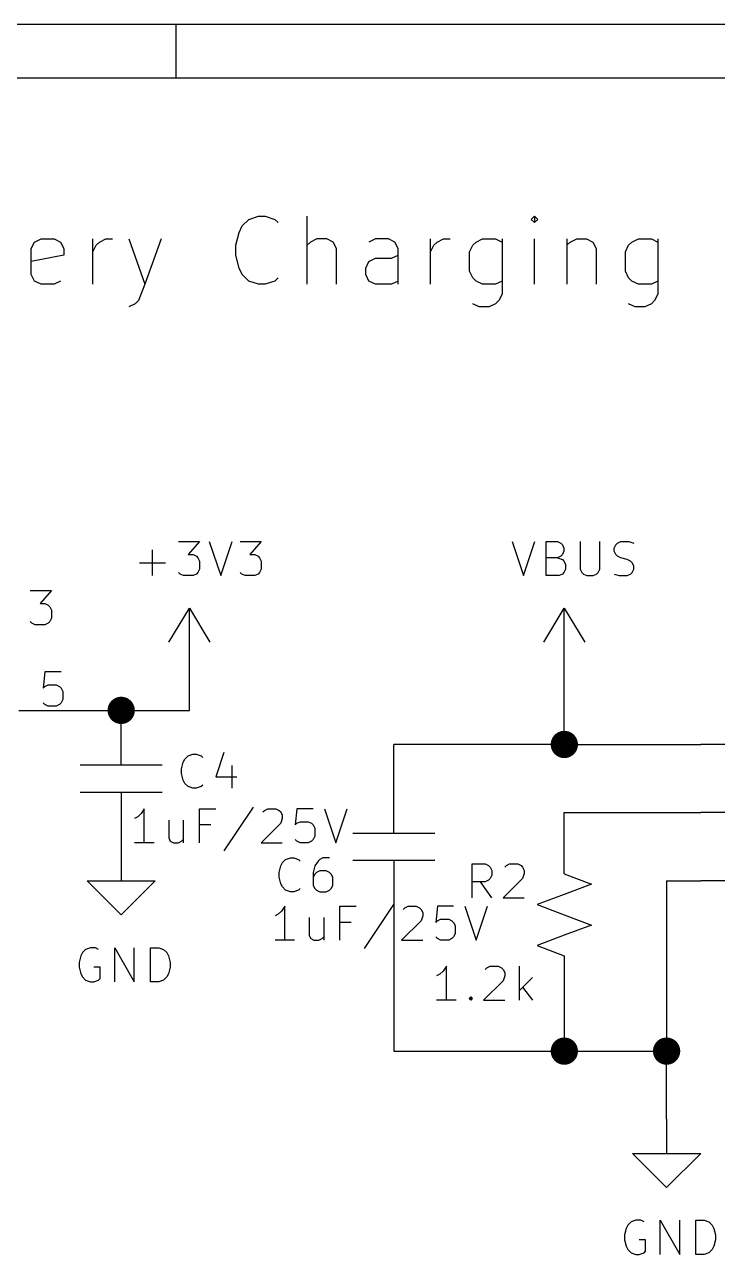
# Model space of a CAD drawing. Extents: x 0.4 to 16.1, y -11.3 to -0.4.
# Drawn here: x 4.108 to 5.125, y -2.198 to -0.394 of the extents above; entities that cross this region are included whole.
import ezdxf

# ---------------------------------------------------------------- set-up
doc = ezdxf.new("R2010")
doc.units = 0
doc.header["$MEASUREMENT"] = 0
for name, color, linetype in [('BLUE3', 171, 'CONTINUOUS'), ('CYAN2', 4, 'CONTINUOUS'), ('GREEN2', 3, 'CONTINUOUS'), ('RED2', 1, 'CONTINUOUS')]:
    doc.layers.add(name, color=color, linetype=linetype)

msp = doc.modelspace()

# ---------------------------------------------------------------- linework, layer by layer
at = {"layer": 'BLUE3', "linetype": 'CONTINUOUS'}
for p, q in [((4.42768, -0.689024), (4.4372, -0.6795)), ((4.4372, -0.6795), (4.45148, -0.674736)), ((4.45148, -0.674736), (4.46101, -0.674736)), ((4.46101, -0.674736), (4.4753, -0.6795)), ((4.4753, -0.6795), (4.48006, -0.68426)), ((4.52291, -0.774736), (4.52291, -0.674736)), ((4.85625, -0.674736), (4.85148, -0.6795)), ((4.85148, -0.6795), (4.85625, -0.68426)), ((4.86101, -0.6795), (4.85625, -0.674736)), ((4.85625, -0.674736), (4.85625, -0.68426)), ((4.85625, -0.68426), (4.86101, -0.6795)), ((4.41815, -0.717594), (4.42291, -0.698547)), ((4.42291, -0.698547), (4.42768, -0.689024)), ((4.11815, -0.722354), (4.12291, -0.712831)), ((4.12291, -0.712831), (4.13244, -0.708071)), ((4.13244, -0.708071), (4.15148, -0.708071)), ((4.15148, -0.708071), (4.16101, -0.712831)), ((4.16101, -0.712831), (4.16577, -0.722354)), ((4.20863, -0.774736), (4.20863, -0.708071)), ((4.20863, -0.727118), (4.21339, -0.717594)), ((4.21339, -0.717594), (4.21815, -0.712831)), ((4.21815, -0.712831), (4.22768, -0.708071)), ((4.22768, -0.708071), (4.2372, -0.708071)), ((4.26101, -0.708071), (4.28482, -0.774736)), ((4.30863, -0.708071), (4.28482, -0.774736)), ((4.41815, -0.731878), (4.41815, -0.717594)), ((4.52768, -0.712831), (4.52291, -0.717594)), ((4.5372, -0.708071), (4.52768, -0.712831)), ((4.55148, -0.708071), (4.5372, -0.708071)), ((4.56101, -0.712831), (4.55148, -0.708071)), ((4.56577, -0.722354), (4.56101, -0.712831)), ((4.62291, -0.708071), (4.61339, -0.712831)), ((4.64196, -0.708071), (4.62291, -0.708071)), ((4.65148, -0.712831), (4.64196, -0.708071)), ((4.65625, -0.722354), (4.65148, -0.712831)), ((4.70387, -0.774736), (4.70387, -0.708071)), ((4.70387, -0.727118), (4.70863, -0.717594)), ((4.70863, -0.717594), (4.71339, -0.712831)), ((4.71339, -0.712831), (4.72291, -0.708071)), ((4.72291, -0.708071), (4.73244, -0.708071)), ((4.76101, -0.727118), (4.76577, -0.717594)), ((4.76577, -0.717594), (4.77054, -0.712831)), ((4.77054, -0.712831), (4.78006, -0.708071)), ((4.78006, -0.708071), (4.79911, -0.708071)), ((4.79911, -0.708071), (4.80863, -0.712831)), ((4.80863, -0.708071), (4.80863, -0.789024)), ((4.85625, -0.774736), (4.85625, -0.708071)), ((4.90387, -0.708071), (4.90387, -0.774736)), ((4.90387, -0.717594), (4.90863, -0.712831)), ((4.90863, -0.712831), (4.91815, -0.708071)), ((4.91815, -0.708071), (4.93244, -0.708071)), ((4.93244, -0.708071), (4.94196, -0.712831)), ((4.94196, -0.712831), (4.94672, -0.722354)), ((4.98958, -0.727118), (4.99434, -0.717594)), ((4.99434, -0.717594), (4.99911, -0.712831)), ((4.99911, -0.712831), (5.00863, -0.708071)), ((5.00863, -0.708071), (5.02768, -0.708071)), ((5.02768, -0.708071), (5.0372, -0.712831)), ((5.0372, -0.708071), (5.0372, -0.789024)), ((4.11815, -0.760449), (4.11815, -0.722354)), ((4.16577, -0.731878), (4.11815, -0.741402)), ((4.16577, -0.722354), (4.16577, -0.731878)), ((4.42291, -0.750925), (4.41815, -0.731878)), ((4.56577, -0.774736), (4.56577, -0.722354)), ((4.61339, -0.741402), (4.62291, -0.736642)), ((4.62291, -0.736642), (4.64672, -0.736642)), ((4.64672, -0.736642), (4.65625, -0.731878)), ((4.65625, -0.774736), (4.65625, -0.722354)), ((4.76101, -0.755689), (4.76101, -0.727118)), ((4.94672, -0.722354), (4.94672, -0.774736)), ((4.98958, -0.755689), (4.98958, -0.727118)), ((4.42768, -0.760449), (4.42291, -0.750925)), ((4.60863, -0.750925), (4.61339, -0.741402)), ((4.60863, -0.760449), (4.60863, -0.750925)), ((4.76577, -0.765213), (4.76101, -0.755689)), ((4.99434, -0.765213), (4.98958, -0.755689)), ((4.12291, -0.769972), (4.11815, -0.760449)), ((4.13244, -0.774736), (4.12291, -0.769972)), ((4.15148, -0.774736), (4.13244, -0.774736)), ((4.16101, -0.769972), (4.15148, -0.774736)), ((4.28482, -0.774736), (4.2753, -0.798547)), ((4.4372, -0.769972), (4.42768, -0.760449)), ((4.45148, -0.774736), (4.4372, -0.769972)), ((4.46101, -0.774736), (4.45148, -0.774736)), ((4.4753, -0.769972), (4.46101, -0.774736)), ((4.48006, -0.765213), (4.4753, -0.769972)), ((4.61339, -0.769972), (4.60863, -0.760449)), ((4.62291, -0.774736), (4.61339, -0.769972)), ((4.64672, -0.774736), (4.62291, -0.774736)), ((4.65625, -0.769972), (4.64672, -0.774736)), ((4.77054, -0.769972), (4.76577, -0.765213)), ((4.78006, -0.774736), (4.77054, -0.769972)), ((4.79911, -0.774736), (4.78006, -0.774736)), ((4.80863, -0.769972), (4.79911, -0.774736)), ((4.99911, -0.769972), (4.99434, -0.765213)), ((5.00863, -0.774736), (4.99911, -0.769972)), ((5.02768, -0.774736), (5.00863, -0.774736)), ((5.0372, -0.769972), (5.02768, -0.774736)), ((4.80863, -0.789024), (4.80387, -0.798547)), ((5.0372, -0.789024), (5.03244, -0.798547)), ((4.27054, -0.803307), (4.26101, -0.808071)), ((4.2753, -0.798547), (4.27054, -0.803307)), ((4.7753, -0.808071), (4.76577, -0.803307)), ((4.78958, -0.808071), (4.7753, -0.808071)), ((4.79911, -0.803307), (4.78958, -0.808071)), ((4.80387, -0.798547), (4.79911, -0.803307)), ((5.00387, -0.808071), (4.99434, -0.803307)), ((5.01815, -0.808071), (5.00387, -0.808071)), ((5.02768, -0.803307), (5.01815, -0.808071)), ((5.03244, -0.798547), (5.02768, -0.803307))]:
    msp.add_line(p, q, dxfattribs=at)
at = {"layer": 'CYAN2', "linetype": 'CONTINUOUS'}
for p, q in [((4.33405, -1.1523), (4.365, -1.1523)), ((4.365, -1.1523), (4.34833, -1.17135)), ((4.37928, -1.1523), (4.39595, -1.2023)), ((4.39595, -1.2023), (4.41262, -1.1523)), ((4.42452, -1.1523), (4.45547, -1.1523)), ((4.45547, -1.1523), (4.43881, -1.17135)), ((4.82333, -1.1523), (4.84, -1.2023)), ((4.84, -1.2023), (4.85667, -1.1523)), ((4.87333, -1.2023), (4.87333, -1.1523)), ((4.87333, -1.1523), (4.89, -1.1523)), ((4.89, -1.1523), (4.89476, -1.15469)), ((4.89476, -1.15469), (4.89714, -1.15706)), ((4.92333, -1.1523), (4.92333, -1.19278)), ((4.9519, -1.19278), (4.9519, -1.1523)), ((4.97571, -1.15706), (4.97809, -1.15469)), ((4.97809, -1.15469), (4.98285, -1.1523)), ((4.98285, -1.1523), (4.99476, -1.1523)), ((4.99476, -1.1523), (5.0019, -1.15469)), ((4.29595, -1.2023), (4.29595, -1.16421)), ((4.34833, -1.17135), (4.35547, -1.17135)), ((4.35547, -1.17135), (4.36024, -1.17373)), ((4.43881, -1.17135), (4.44595, -1.17135)), ((4.44595, -1.17135), (4.45071, -1.17373)), ((4.89714, -1.17135), (4.89476, -1.17373)), ((4.89714, -1.15706), (4.89952, -1.16183)), ((4.89952, -1.16659), (4.89714, -1.17135)), ((4.89952, -1.16183), (4.89952, -1.16659)), ((4.97333, -1.16183), (4.97571, -1.15706)), ((4.97333, -1.16659), (4.97333, -1.16183)), ((4.97571, -1.17135), (4.97333, -1.16659)), ((4.97809, -1.17373), (4.97571, -1.17135)), ((4.2769, -1.18326), (4.315, -1.18326)), ((4.36024, -1.17373), (4.36262, -1.17611)), ((4.36262, -1.17611), (4.365, -1.18087)), ((4.365, -1.18087), (4.365, -1.19278)), ((4.45071, -1.17373), (4.45309, -1.17611)), ((4.45309, -1.17611), (4.45547, -1.18087)), ((4.45547, -1.18087), (4.45547, -1.19278)), ((4.89, -1.17611), (4.87333, -1.17611)), ((4.89476, -1.17373), (4.89, -1.17611)), ((4.89, -1.17611), (4.89714, -1.17849)), ((4.89714, -1.17849), (4.89952, -1.18087)), ((4.89952, -1.18087), (4.9019, -1.18563)), ((4.9019, -1.18563), (4.9019, -1.19278)), ((4.98285, -1.17611), (4.97809, -1.17373)), ((4.99238, -1.17849), (4.98285, -1.17611)), ((4.99714, -1.18087), (4.99238, -1.17849)), ((4.99952, -1.18326), (4.99714, -1.18087)), ((5.0019, -1.18802), (4.99952, -1.18326)), ((5.0019, -1.19278), (5.0019, -1.18802)), ((4.33643, -1.19992), (4.33405, -1.19754)), ((4.34119, -1.2023), (4.33643, -1.19992)), ((4.35547, -1.2023), (4.34119, -1.2023)), ((4.36024, -1.19992), (4.35547, -1.2023)), ((4.36262, -1.19754), (4.36024, -1.19992)), ((4.365, -1.19278), (4.36262, -1.19754)), ((4.4269, -1.19992), (4.42452, -1.19754)), ((4.43167, -1.2023), (4.4269, -1.19992)), ((4.44595, -1.2023), (4.43167, -1.2023)), ((4.45071, -1.19992), (4.44595, -1.2023)), ((4.45309, -1.19754), (4.45071, -1.19992)), ((4.45547, -1.19278), (4.45309, -1.19754)), ((4.89238, -1.2023), (4.87333, -1.2023)), ((4.89714, -1.19992), (4.89238, -1.2023)), ((4.89952, -1.19754), (4.89714, -1.19992)), ((4.9019, -1.19278), (4.89952, -1.19754)), ((4.92333, -1.19278), (4.92571, -1.19754)), ((4.92571, -1.19754), (4.92809, -1.19992)), ((4.92809, -1.19992), (4.93285, -1.2023)), ((4.93285, -1.2023), (4.94238, -1.2023)), ((4.94238, -1.2023), (4.94714, -1.19992)), ((4.94714, -1.19992), (4.94952, -1.19754)), ((4.94952, -1.19754), (4.9519, -1.19278)), ((4.97333, -1.19992), (4.98047, -1.2023)), ((4.98047, -1.2023), (4.99238, -1.2023)), ((4.99238, -1.2023), (4.99714, -1.19992)), ((4.99714, -1.19992), (4.99952, -1.19754)), ((4.99952, -1.19754), (5.0019, -1.19278)), ((4.11667, -1.2243), (4.14762, -1.2243)), ((4.14762, -1.2243), (4.13095, -1.24335)), ((4.13095, -1.24335), (4.13809, -1.24335)), ((4.13809, -1.24335), (4.14285, -1.24573)), ((4.14285, -1.24573), (4.14524, -1.24811)), ((4.14524, -1.24811), (4.14762, -1.25287)), ((4.14762, -1.25287), (4.14762, -1.26478)), ((4.11905, -1.27192), (4.11667, -1.26954)), ((4.12381, -1.2743), (4.11905, -1.27192)), ((4.13809, -1.2743), (4.12381, -1.2743)), ((4.14285, -1.27192), (4.13809, -1.2743)), ((4.14524, -1.26954), (4.14285, -1.27192)), ((4.14762, -1.26478), (4.14524, -1.26954)), ((4.33865, -1.48573), (4.34103, -1.47621)), ((4.34103, -1.47621), (4.34341, -1.47144)), ((4.34341, -1.47144), (4.34817, -1.46669)), ((4.34817, -1.46669), (4.35531, -1.4643)), ((4.35531, -1.4643), (4.36007, -1.4643)), ((4.36007, -1.4643), (4.36722, -1.46669)), ((4.36722, -1.46669), (4.3696, -1.46906)), ((4.40055, -1.46192), (4.38865, -1.49763)), ((4.33865, -1.49287), (4.33865, -1.48573)), ((4.34103, -1.5024), (4.33865, -1.49287)), ((4.38865, -1.49763), (4.4196, -1.49763)), ((4.41246, -1.48097), (4.41246, -1.5143)), ((4.34341, -1.50716), (4.34103, -1.5024)), ((4.34817, -1.51192), (4.34341, -1.50716)), ((4.35531, -1.5143), (4.34817, -1.51192)), ((4.36007, -1.5143), (4.35531, -1.5143)), ((4.36722, -1.51192), (4.36007, -1.5143)), ((4.3696, -1.50954), (4.36722, -1.51192)), ((4.27917, -1.55144), (4.27441, -1.55621)), ((4.28393, -1.5443), (4.27917, -1.55144)), ((4.28393, -1.5943), (4.28393, -1.5443)), ((4.36489, -1.5943), (4.36489, -1.5443)), ((4.36489, -1.5443), (4.38869, -1.5443)), ((4.44346, -1.54192), (4.4006, -1.60621)), ((4.45774, -1.54906), (4.46012, -1.54669)), ((4.46012, -1.54669), (4.46489, -1.5443)), ((4.46489, -1.5443), (4.47679, -1.5443)), ((4.47679, -1.5443), (4.48155, -1.54669)), ((4.48155, -1.54669), (4.48393, -1.54906)), ((4.48393, -1.54906), (4.48631, -1.55383)), ((4.50774, -1.5443), (4.50536, -1.56811)), ((4.53155, -1.5443), (4.50774, -1.5443)), ((4.54822, -1.5443), (4.56489, -1.5943)), ((4.56489, -1.5943), (4.58155, -1.5443)), ((4.27441, -1.55621), (4.26965, -1.55859)), ((4.31965, -1.56097), (4.31965, -1.58716)), ((4.34107, -1.56097), (4.34107, -1.5943)), ((4.38155, -1.56811), (4.36489, -1.56811)), ((4.48393, -1.56573), (4.45536, -1.5943)), ((4.48631, -1.55859), (4.48393, -1.56573)), ((4.48631, -1.55383), (4.48631, -1.55859)), ((4.50536, -1.56811), (4.50774, -1.56573)), ((4.50774, -1.56573), (4.5125, -1.56335)), ((4.5125, -1.56335), (4.52441, -1.56335)), ((4.52441, -1.56335), (4.52917, -1.56573)), ((4.52917, -1.56573), (4.53155, -1.56811)), ((4.53155, -1.56811), (4.53393, -1.57287)), ((4.31965, -1.58716), (4.32203, -1.59192)), ((4.53393, -1.58478), (4.53155, -1.58954)), ((4.53393, -1.57287), (4.53393, -1.58478)), ((4.29822, -1.5943), (4.26965, -1.5943)), ((4.32203, -1.59192), (4.32679, -1.5943)), ((4.32679, -1.5943), (4.33393, -1.5943)), ((4.33393, -1.5943), (4.33869, -1.59192)), ((4.33869, -1.59192), (4.34107, -1.58954)), ((4.45536, -1.5943), (4.48631, -1.5943)), ((4.50774, -1.59192), (4.50536, -1.58954)), ((4.5125, -1.5943), (4.50774, -1.59192)), ((4.52441, -1.5943), (4.5125, -1.5943)), ((4.52917, -1.59192), (4.52441, -1.5943)), ((4.53155, -1.58954), (4.52917, -1.59192)), ((4.48403, -1.62821), (4.48641, -1.62344)), ((4.48641, -1.62344), (4.49117, -1.61869)), ((4.49117, -1.61869), (4.49831, -1.6163)), ((4.49831, -1.6163), (4.50307, -1.6163)), ((4.50307, -1.6163), (4.51022, -1.61869)), ((4.51022, -1.61869), (4.5126, -1.62106)), ((4.53879, -1.62106), (4.53403, -1.62821)), ((4.54117, -1.61869), (4.53879, -1.62106)), ((4.54593, -1.6163), (4.54117, -1.61869)), ((4.55546, -1.6163), (4.54593, -1.6163)), ((4.48165, -1.63773), (4.48403, -1.62821)), ((4.48165, -1.64487), (4.48165, -1.63773)), ((4.53403, -1.62821), (4.53165, -1.63773)), ((4.53165, -1.63773), (4.53165, -1.65678)), ((4.53403, -1.64011), (4.53165, -1.64487)), ((4.53641, -1.63773), (4.53403, -1.64011)), ((4.54117, -1.63535), (4.53641, -1.63773)), ((4.55069, -1.63535), (4.54117, -1.63535)), ((4.55546, -1.63773), (4.55069, -1.63535)), ((4.55783, -1.64011), (4.55546, -1.63773)), ((4.56022, -1.64487), (4.55783, -1.64011)), ((4.76503, -1.6753), (4.76503, -1.6253)), ((4.76503, -1.6253), (4.78407, -1.6253)), ((4.78407, -1.6253), (4.78883, -1.62769)), ((4.78883, -1.62769), (4.79122, -1.63006)), ((4.79122, -1.63006), (4.7936, -1.63483)), ((4.7936, -1.64197), (4.79122, -1.64673)), ((4.7936, -1.63483), (4.7936, -1.64197)), ((4.81265, -1.63006), (4.81503, -1.62769)), ((4.81503, -1.62769), (4.81979, -1.6253)), ((4.81979, -1.6253), (4.83169, -1.6253)), ((4.83169, -1.6253), (4.83646, -1.62769)), ((4.83646, -1.62769), (4.83883, -1.63006)), ((4.83883, -1.63006), (4.84122, -1.63483)), ((4.84122, -1.63959), (4.83883, -1.64673)), ((4.84122, -1.63483), (4.84122, -1.63959)), ((4.48403, -1.6544), (4.48165, -1.64487)), ((4.48641, -1.65916), (4.48403, -1.6544)), ((4.49117, -1.66392), (4.48641, -1.65916)), ((4.53165, -1.65678), (4.53403, -1.66154)), ((4.55783, -1.66154), (4.56022, -1.65678)), ((4.56022, -1.65678), (4.56022, -1.64487)), ((4.78407, -1.65149), (4.76503, -1.65149)), ((4.7936, -1.6753), (4.77693, -1.65149)), ((4.78883, -1.64911), (4.78407, -1.65149)), ((4.79122, -1.64673), (4.78883, -1.64911)), ((4.83883, -1.64673), (4.81026, -1.6753)), ((4.49831, -1.6663), (4.49117, -1.66392)), ((4.50307, -1.6663), (4.49831, -1.6663)), ((4.51022, -1.66392), (4.50307, -1.6663)), ((4.5126, -1.66154), (4.51022, -1.66392)), ((4.53403, -1.66154), (4.53641, -1.66392)), ((4.53641, -1.66392), (4.54117, -1.6663)), ((4.54117, -1.6663), (4.55069, -1.6663)), ((4.55069, -1.6663), (4.55546, -1.66392)), ((4.55546, -1.66392), (4.55783, -1.66154)), ((4.81026, -1.6753), (4.84122, -1.6753)), ((4.48517, -1.69444), (4.48041, -1.69921)), ((4.48993, -1.6873), (4.48517, -1.69444)), ((4.48993, -1.7373), (4.48993, -1.6873)), ((4.57089, -1.7373), (4.57089, -1.6873)), ((4.57089, -1.6873), (4.59469, -1.6873)), ((4.64946, -1.68492), (4.6066, -1.74921)), ((4.66374, -1.69206), (4.66612, -1.68969)), ((4.66612, -1.68969), (4.67089, -1.6873)), ((4.67089, -1.6873), (4.68279, -1.6873)), ((4.68279, -1.6873), (4.68755, -1.68969)), ((4.68755, -1.68969), (4.68993, -1.69206)), ((4.68993, -1.69206), (4.69231, -1.69683)), ((4.71374, -1.6873), (4.71136, -1.71111)), ((4.73755, -1.6873), (4.71374, -1.6873)), ((4.75422, -1.6873), (4.77089, -1.7373)), ((4.77089, -1.7373), (4.78755, -1.6873)), ((4.48041, -1.69921), (4.47565, -1.70159)), ((4.52565, -1.70397), (4.52565, -1.73016)), ((4.54707, -1.70397), (4.54707, -1.7373)), ((4.58755, -1.71111), (4.57089, -1.71111)), ((4.68993, -1.70873), (4.66136, -1.7373)), ((4.69231, -1.70159), (4.68993, -1.70873)), ((4.69231, -1.69683), (4.69231, -1.70159)), ((4.71136, -1.71111), (4.71374, -1.70873)), ((4.71374, -1.70873), (4.7185, -1.70635)), ((4.7185, -1.70635), (4.73041, -1.70635)), ((4.73041, -1.70635), (4.73517, -1.70873)), ((4.73517, -1.70873), (4.73755, -1.71111)), ((4.73755, -1.71111), (4.73993, -1.71587)), ((4.52565, -1.73016), (4.52803, -1.73492)), ((4.73993, -1.72778), (4.73755, -1.73254)), ((4.73993, -1.71587), (4.73993, -1.72778)), ((4.205, -1.7483), (4.19785, -1.75069)), ((4.21214, -1.7483), (4.205, -1.7483)), ((4.2169, -1.75069), (4.21214, -1.7483)), ((4.24071, -1.7983), (4.24071, -1.7483)), ((4.24071, -1.7483), (4.26928, -1.7983)), ((4.26928, -1.7983), (4.26928, -1.7483)), ((4.29309, -1.7983), (4.29309, -1.7483)), ((4.29309, -1.7483), (4.305, -1.7483)), ((4.305, -1.7483), (4.31214, -1.75069)), ((4.50422, -1.7373), (4.47565, -1.7373)), ((4.52803, -1.73492), (4.53279, -1.7373)), ((4.53279, -1.7373), (4.53993, -1.7373)), ((4.53993, -1.7373), (4.54469, -1.73492)), ((4.54469, -1.73492), (4.54707, -1.73254)), ((4.66136, -1.7373), (4.69231, -1.7373)), ((4.71374, -1.73492), (4.71136, -1.73254)), ((4.7185, -1.7373), (4.71374, -1.73492)), ((4.73041, -1.7373), (4.7185, -1.7373)), ((4.73517, -1.73492), (4.73041, -1.7373)), ((4.73755, -1.73254), (4.73517, -1.73492)), ((4.19071, -1.76021), (4.18833, -1.76973)), ((4.19309, -1.75544), (4.19071, -1.76021)), ((4.19785, -1.75069), (4.19309, -1.75544)), ((4.31214, -1.75069), (4.3169, -1.75544)), ((4.3169, -1.75544), (4.31928, -1.76021)), ((4.31928, -1.76021), (4.32167, -1.76973)), ((4.18833, -1.76973), (4.18833, -1.77687)), ((4.18833, -1.77687), (4.19071, -1.7864)), ((4.19071, -1.7864), (4.19309, -1.79116)), ((4.21928, -1.77687), (4.20976, -1.77687)), ((4.21928, -1.79354), (4.21928, -1.77687)), ((4.31928, -1.7864), (4.3169, -1.79116)), ((4.32167, -1.77687), (4.31928, -1.7864)), ((4.32167, -1.76973), (4.32167, -1.77687)), ((4.72217, -1.78244), (4.71741, -1.78721)), ((4.72693, -1.7753), (4.72217, -1.78244)), ((4.72693, -1.8253), (4.72693, -1.7753)), ((4.78407, -1.78006), (4.78646, -1.77769)), ((4.78646, -1.77769), (4.79122, -1.7753)), ((4.79122, -1.7753), (4.80312, -1.7753)), ((4.80312, -1.7753), (4.80789, -1.77769)), ((4.80789, -1.77769), (4.81026, -1.78006)), ((4.81026, -1.78006), (4.81265, -1.78483)), ((4.81265, -1.78483), (4.81265, -1.78959)), ((4.83407, -1.8253), (4.83407, -1.7753)), ((4.19309, -1.79116), (4.19785, -1.79592)), ((4.19785, -1.79592), (4.205, -1.7983)), ((4.205, -1.7983), (4.20976, -1.7983)), ((4.20976, -1.7983), (4.2169, -1.79592)), ((4.2169, -1.79592), (4.21928, -1.79354)), ((4.305, -1.7983), (4.29309, -1.7983)), ((4.31214, -1.79592), (4.305, -1.7983)), ((4.3169, -1.79116), (4.31214, -1.79592)), ((4.71741, -1.78721), (4.71265, -1.78959)), ((4.81026, -1.79673), (4.78169, -1.8253)), ((4.81265, -1.78959), (4.81026, -1.79673)), ((4.85312, -1.79197), (4.83407, -1.81102)), ((4.76026, -1.82292), (4.76265, -1.82054)), ((4.76265, -1.82054), (4.76503, -1.82292)), ((4.76265, -1.82054), (4.76265, -1.8253)), ((4.83883, -1.80626), (4.85312, -1.8253)), ((4.74122, -1.8253), (4.71265, -1.8253)), ((4.76265, -1.8253), (4.76026, -1.82292)), ((4.76503, -1.82292), (4.76265, -1.8253)), ((4.78169, -1.8253), (4.81265, -1.8253)), ((4.99071, -2.16021), (4.98833, -2.16973)), ((4.99309, -2.15544), (4.99071, -2.16021)), ((4.99785, -2.15069), (4.99309, -2.15544)), ((5.005, -2.1483), (4.99785, -2.15069)), ((5.01214, -2.1483), (5.005, -2.1483)), ((5.0169, -2.15069), (5.01214, -2.1483)), ((5.04071, -2.1983), (5.04071, -2.1483)), ((5.04071, -2.1483), (5.06928, -2.1983)), ((5.06928, -2.1983), (5.06928, -2.1483)), ((5.09309, -2.1983), (5.09309, -2.1483)), ((5.09309, -2.1483), (5.105, -2.1483)), ((5.105, -2.1483), (5.11214, -2.15069)), ((5.11214, -2.15069), (5.1169, -2.15544)), ((5.1169, -2.15544), (5.11928, -2.16021)), ((5.11928, -2.16021), (5.12167, -2.16973)), ((4.98833, -2.16973), (4.98833, -2.17687)), ((4.98833, -2.17687), (4.99071, -2.1864)), ((5.01928, -2.17687), (5.00976, -2.17687)), ((5.01928, -2.19354), (5.01928, -2.17687)), ((5.12167, -2.17687), (5.11928, -2.1864)), ((5.12167, -2.16973), (5.12167, -2.17687)), ((4.99071, -2.1864), (4.99309, -2.19116)), ((4.99309, -2.19116), (4.99785, -2.19592)), ((4.99785, -2.19592), (5.005, -2.1983)), ((5.005, -2.1983), (5.00976, -2.1983)), ((5.00976, -2.1983), (5.0169, -2.19592)), ((5.0169, -2.19592), (5.01928, -2.19354)), ((5.105, -2.1983), (5.09309, -2.1983)), ((5.11214, -2.19592), (5.105, -2.1983)), ((5.1169, -2.19116), (5.11214, -2.19592)), ((5.11928, -2.1864), (5.1169, -2.19116))]:
    msp.add_line(p, q, dxfattribs=at)
at = {"layer": 'GREEN2', "linetype": 'CONTINUOUS'}
for p, q in [((4.35, -1.4), (4.35, -1.35)), ((4.9, -1.45), (4.9, -1.35)), ((4.2, -1.4), (4.25, -1.4)), ((4.25, -1.4), (4.35, -1.4)), ((4.65, -1.5), (4.65, -1.45)), ((4.9, -1.45), (4.65, -1.45)), ((4.9, -1.45), (5.1, -1.45)), ((4.9, -1.55), (5.1, -1.55)), ((4.9, -1.6), (4.9, -1.55)), ((5.05, -1.65), (5.1, -1.65)), ((5.05, -1.65), (5.05, -1.9)), ((4.65, -1.7), (4.65, -1.9)), ((4.9, -1.8), (4.9, -1.9)), ((4.65, -1.9), (4.9, -1.9)), ((4.9, -1.9), (5.05, -1.9)), ((5.05, -2), (5.05, -1.9))]:
    msp.add_line(p, q, dxfattribs=at)
at = {"layer": 'GREEN2', "const_width": 0.02}
for points in [[(4.24, -1.4, 1), (4.26, -1.4, 1)], [(4.89, -1.45, 1), (4.91, -1.45, 1)], [(4.89, -1.9, 1), (4.91, -1.9, 1)], [(5.04, -1.9, 1), (5.06, -1.9, 1)]]:
    msp.add_lwpolyline(points, format="xyb", close=True, dxfattribs=at)
at = {"layer": 'RED2', "linetype": 'CONTINUOUS'}
for p, q in [((16.1413, -0.393701), (0.393701, -0.393701)), ((4.33071, -0.472441), (4.33071, -0.393701)), ((16.0626, -0.472441), (0.472441, -0.472441)), ((4.32, -1.3), (4.35, -1.25)), ((4.35, -1.35), (4.35, -1.25)), ((4.35, -1.25), (4.38, -1.3)), ((4.87, -1.3), (4.9, -1.25)), ((4.9, -1.35), (4.9, -1.25)), ((4.9, -1.25), (4.93, -1.3)), ((4.13809, -1.34361), (4.13571, -1.36742)), ((4.1619, -1.34361), (4.13809, -1.34361)), ((4.13571, -1.36742), (4.13809, -1.36504)), ((4.13809, -1.36504), (4.14285, -1.36266)), ((4.14285, -1.36266), (4.15476, -1.36266)), ((4.15476, -1.36266), (4.15952, -1.36504)), ((4.15952, -1.36504), (4.1619, -1.36742)), ((4.1619, -1.36742), (4.16428, -1.37219)), ((4.13809, -1.39123), (4.13571, -1.38885)), ((4.1619, -1.38885), (4.15952, -1.39123)), ((4.16428, -1.38409), (4.1619, -1.38885)), ((4.16428, -1.37219), (4.16428, -1.38409)), ((4.1, -1.4), (4.2, -1.4)), ((4.14285, -1.39361), (4.13809, -1.39123)), ((4.15476, -1.39361), (4.14285, -1.39361)), ((4.15952, -1.39123), (4.15476, -1.39361)), ((4.25, -1.48), (4.25, -1.4)), ((5.2, -1.45), (5.1, -1.45)), ((4.19, -1.48), (4.31, -1.48)), ((4.65, -1.58), (4.65, -1.5)), ((4.19, -1.52), (4.31, -1.52)), ((4.25, -1.52), (4.25, -1.6)), ((5.2, -1.55), (5.1, -1.55)), ((4.59, -1.58), (4.71, -1.58)), ((4.25, -1.6), (4.25, -1.65)), ((4.9, -1.64), (4.9, -1.6)), ((4.59, -1.62), (4.71, -1.62)), ((4.65, -1.62), (4.65, -1.7)), ((4.9, -1.64), (4.94, -1.655)), ((4.25, -1.7), (4.2, -1.65)), ((4.2, -1.65), (4.25, -1.65)), ((4.25, -1.65), (4.3, -1.65)), ((4.3, -1.65), (4.25, -1.7)), ((4.94, -1.655), (4.9, -1.67)), ((5.2, -1.65), (5.1, -1.65)), ((4.9, -1.67), (4.86, -1.685)), ((4.86, -1.685), (4.9, -1.7)), ((4.9, -1.7), (4.94, -1.715)), ((4.9, -1.73), (4.86, -1.745)), ((4.94, -1.715), (4.9, -1.73)), ((4.86, -1.745), (4.9, -1.76)), ((4.9, -1.76), (4.9, -1.8)), ((5.05, -2), (5.05, -2.05)), ((5.05, -2.1), (5, -2.05)), ((5, -2.05), (5.05, -2.05)), ((5.05, -2.05), (5.1, -2.05)), ((5.1, -2.05), (5.05, -2.1))]:
    msp.add_line(p, q, dxfattribs=at)

doc.saveas('drawing.dxf')
